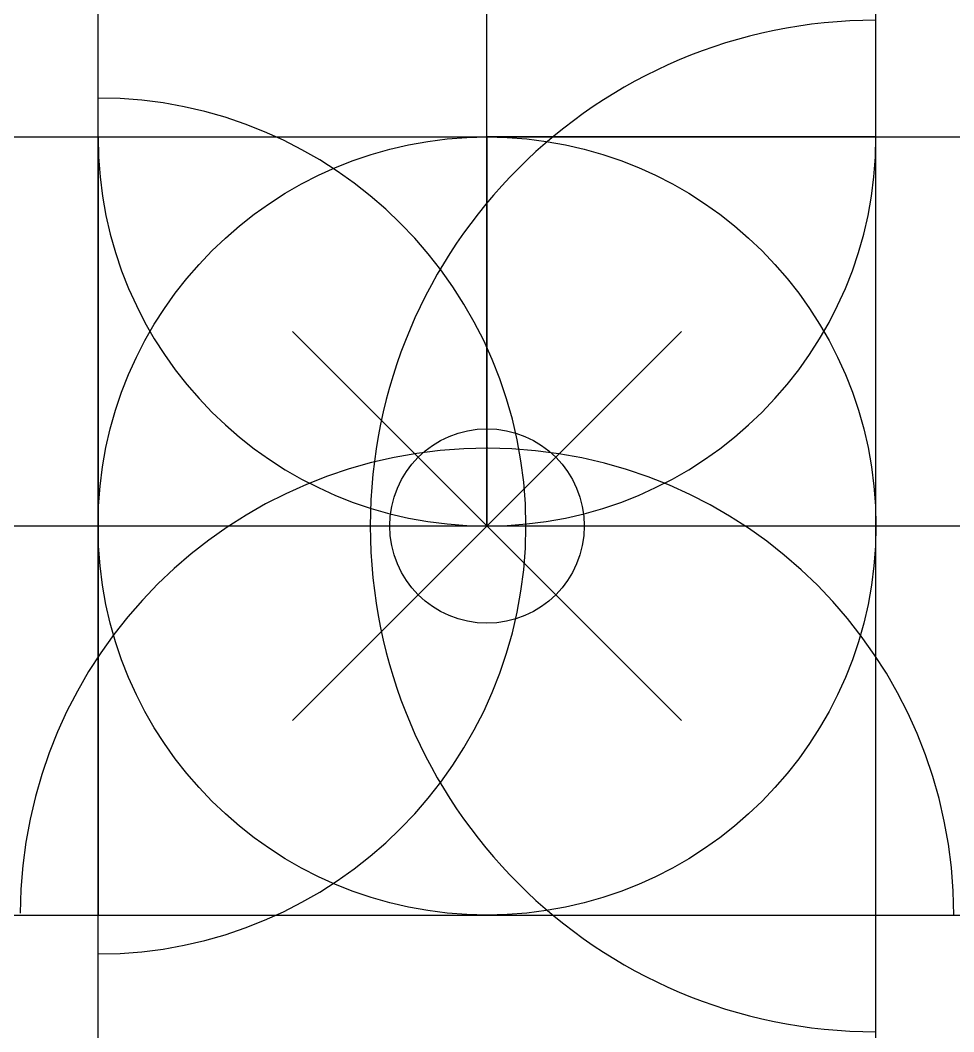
# Model space of a CAD drawing. Header units: millimetres. Extents: x -12 to 12, y -13 to 13.
import ezdxf

# ---------------------------------------------------------------- set-up
doc = ezdxf.new("R2010")
doc.units = ezdxf.units.MM
doc.header["$PDMODE"] = 35
doc.header["$PDSIZE"] = 5

msp = doc.modelspace()

# ---------------------------------------------------------------- linework, layer by layer
for p, q in [((-10, 10), (10, 10)), ((-10, 10), (-10, -10)), ((10, -10), (10, 10)), ((-10, -10), (10, -10))]:
    msp.add_line(p, q)
for p, direction in [((-10, 0), (0, 1)), ((10, 0), (0, 1)), ((0, 10), (1, 0)), ((0, 0), (1, 0)), ((0, -10), (1, 0))]:
    msp.add_xline(p, direction)
msp.add_ray((0, 0), (0, 1))
msp.add_lwpolyline([(0, 0), (10, 0), (10, 10), (0, 10)], close=True)
msp.add_circle((0, 0), 10)
for centre, radius, start, end in [((10, 0), 13, 90, 270), ((-10, 0), 11, 270, 90), ((0, 10), 10, 180, 0), ((0, -10), 12, 0, 179.7607)]:
    msp.add_arc(centre, radius, start, end)
msp.add_point((0, 0))

doc.saveas('drawing.dxf')
